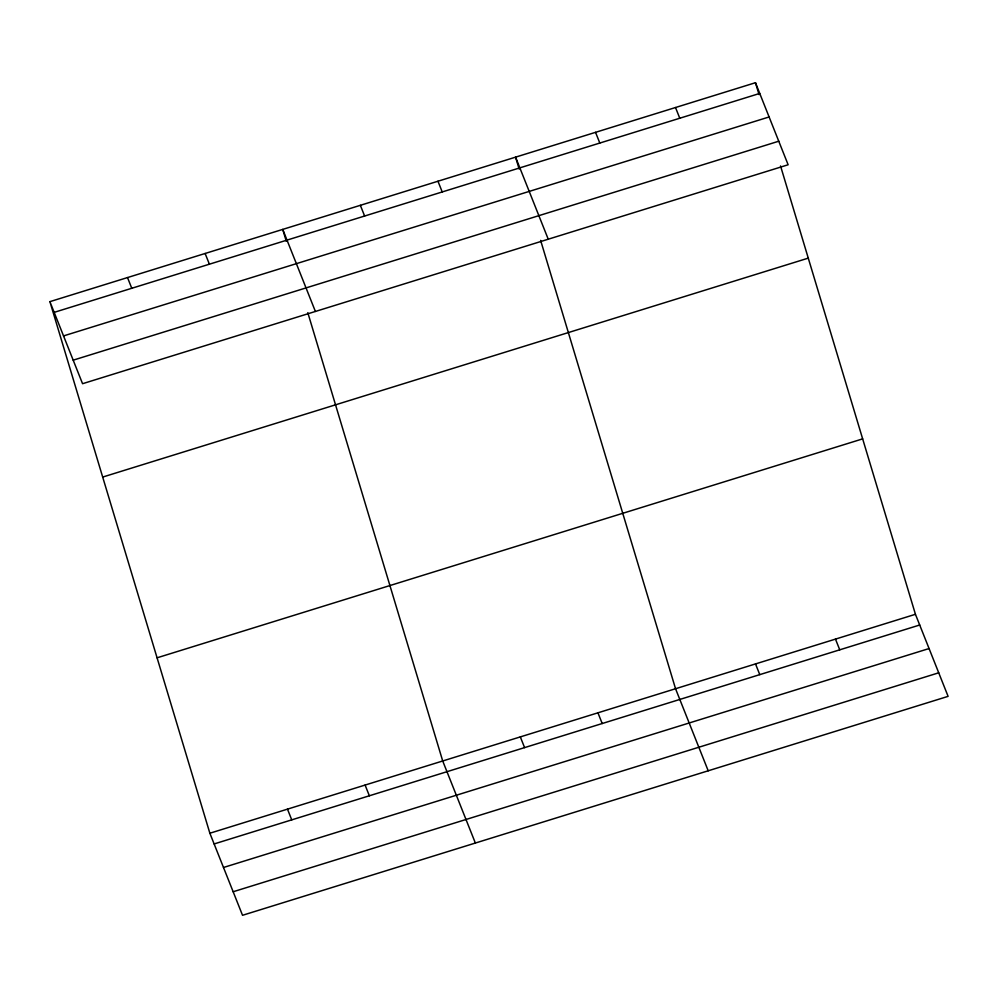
<?xml version="1.0" encoding="UTF-8"?>
<svg xmlns="http://www.w3.org/2000/svg" width="998" height="998" viewBox="0 0 998 998"><rect width="100%" height="100%" fill="white"/><g stroke="black" fill="none" stroke-linecap="round" stroke-linejoin="round"><path stroke-width="1.5" d="M49.9 301.646L755.474 82.709L788.133 164.77L82.56 383.706L49.9 301.646L209.867 833.23L242.526 915.291L948.1 696.355L915.44 614.294L780.536 165.955M54.166 312.362L759.74 93.425M63.535 335.914L769.109 116.966M73.191 360.166L778.764 141.217M102.694 477.069L808.268 258.133M157.073 657.807L862.659 438.871M209.867 833.23L915.44 614.294M214.133 843.946L919.707 625.01M223.502 867.487L929.076 648.55M233.158 891.75L938.731 672.802M675.509 107.522L679.775 118.238M835.476 639.107L839.742 649.823M595.544 132.335L599.81 143.051M755.511 663.92L759.777 674.636M548.239 239.208L515.579 157.148L519.16 169.036M708.206 770.793L675.546 688.732L540.629 240.406M437.972 181.237L442.226 191.953M597.939 712.822L602.206 723.525M360.353 205.314L364.619 216.03M520.32 736.898L524.586 747.614M315.393 311.451L282.746 229.403L286.314 241.291M475.36 843.036L442.713 760.987L307.796 312.648M205.126 253.48L209.393 264.196M365.093 785.064L369.36 795.78M127.519 277.569L131.773 288.285M287.486 809.153L291.74 819.869M755.474 82.709L759.054 94.598"/></g></svg>
